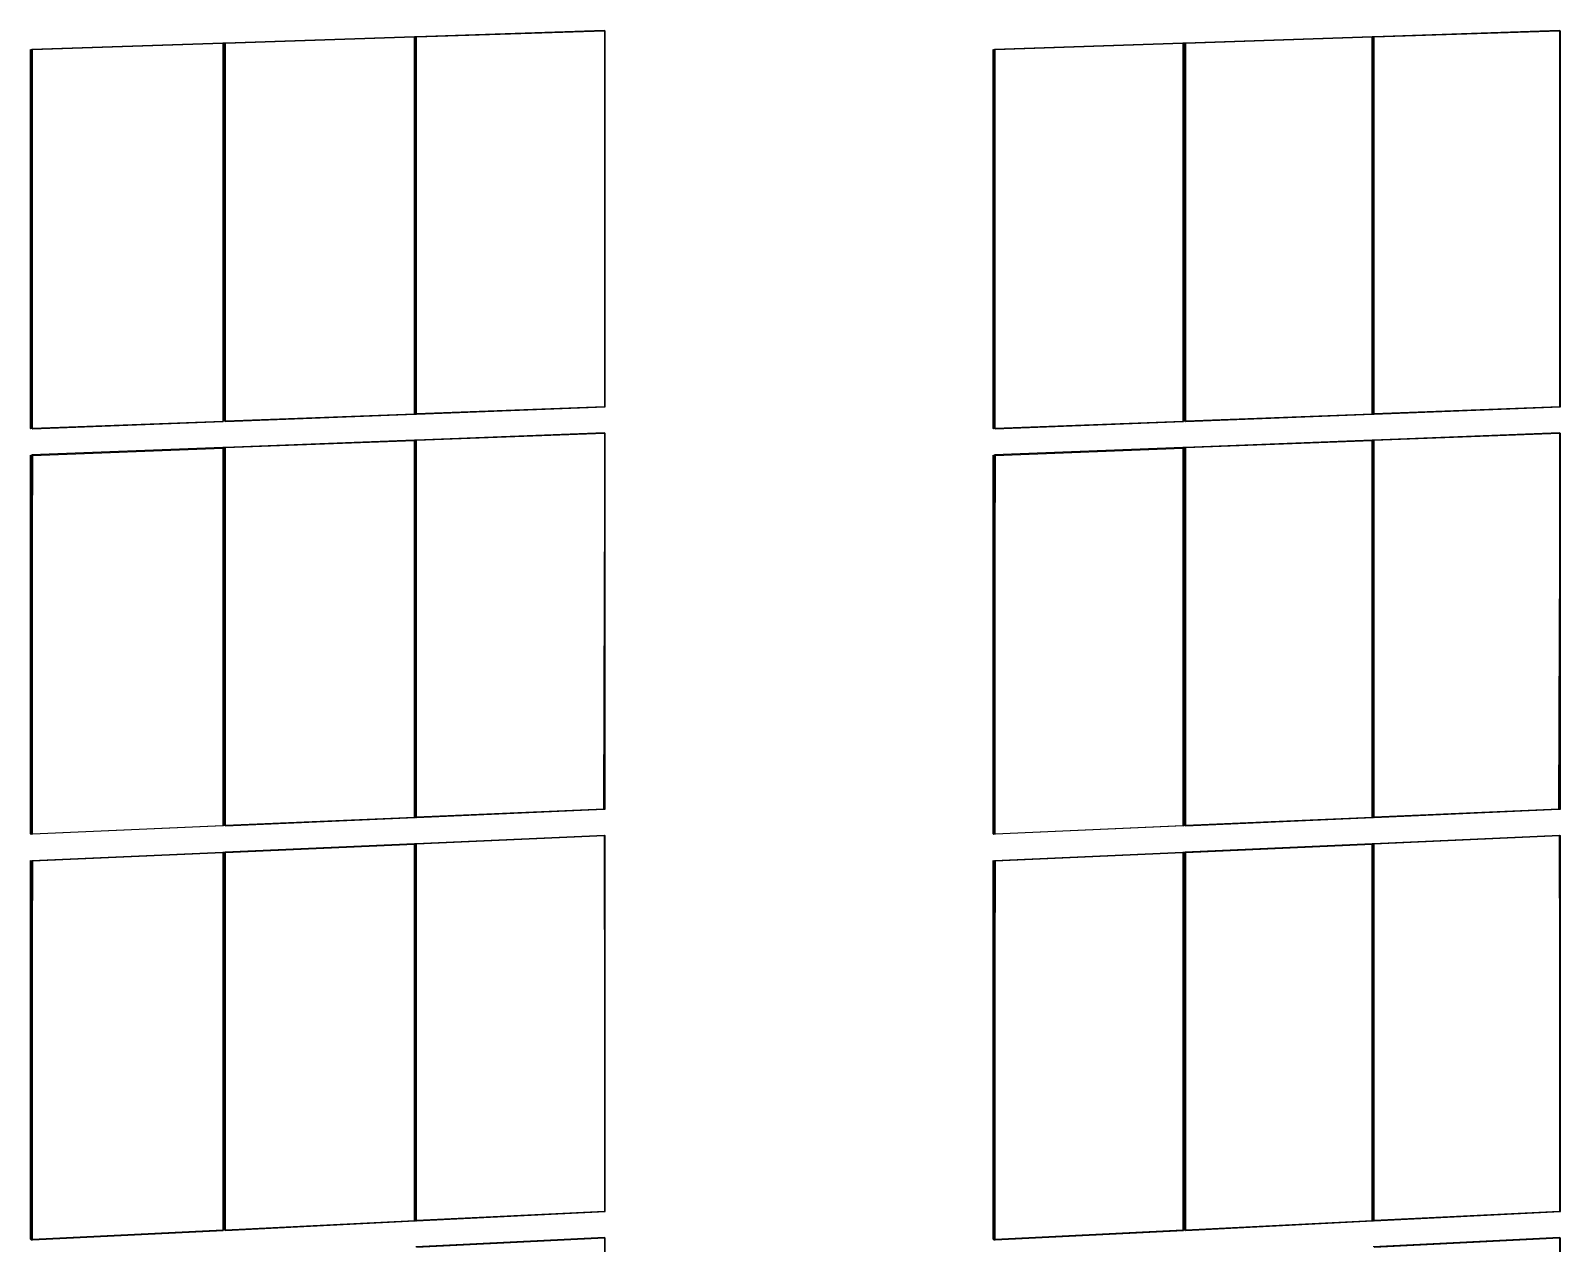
# Model space of a CAD drawing. Header units: inches. Extents: x -3457 to 3579, y -2730 to 2631.
# Drawn here: x -1633.6 to -1177.6, y -1072.5 to -711.1 of the extents above; entities that cross this region are included whole.
import ezdxf

# ---------------------------------------------------------------- set-up
doc = ezdxf.new("R2010")
doc.units = ezdxf.units.IN
doc.header["$MEASUREMENT"] = 0

msp = doc.modelspace()

# ---------------------------------------------------------------- linework, layer by layer
for p, q in [((-1462.54, -711.09), (-1518.82, -712.95)), ((-1462.54, -711.21), (-1518.63, -713.06)), ((-1462.54, -711.09), (-1462.35, -711.21)), ((-1462.54, -711.09), (-1462.54, -711.21)), ((-1462.54, -711.21), (-1462.54, -823.08)), ((-1462.35, -711.21), (-1462.54, -711.21)), ((-1462.35, -823.21), (-1462.35, -711.21)), ((-1177.85, -711.09), (-1233.38, -712.95)), ((-1177.85, -711.21), (-1233.15, -713.06)), ((-1177.85, -711.09), (-1177.62, -711.21)), ((-1177.85, -711.09), (-1177.85, -711.21)), ((-1177.85, -711.21), (-1177.85, -823.08)), ((-1177.62, -711.21), (-1177.85, -711.21)), ((-1177.62, -823.21), (-1177.62, -711.21)), ((-1576.38, -714.85), (-1633.24, -716.72)), ((-1576.38, -714.97), (-1633.08, -716.84)), ((-1576.07, -714.84), (-1576.38, -714.85)), ((-1576.38, -714.85), (-1576.2, -714.96)), ((-1576.38, -714.85), (-1576.38, -714.97)), ((-1576.2, -714.96), (-1576.38, -714.97)), ((-1576.38, -714.97), (-1576.38, -827.42)), ((-1576.2, -827.56), (-1576.2, -714.96)), ((-1575.68, -714.82), (-1576.07, -714.84)), ((-1576.07, -714.84), (-1575.9, -714.95)), ((-1576.07, -827.41), (-1576.07, -714.84)), ((-1575.68, -714.94), (-1575.9, -714.95)), ((-1575.9, -827.54), (-1575.9, -714.95)), ((-1519.21, -712.96), (-1575.68, -714.82)), ((-1575.68, -714.82), (-1575.5, -714.94)), ((-1575.68, -714.82), (-1575.68, -714.94)), ((-1575.68, -714.94), (-1575.68, -827.4)), ((-1575.5, -714.94), (-1575.68, -714.94)), ((-1519.21, -713.08), (-1575.5, -714.94)), ((-1575.5, -827.39), (-1575.5, -714.94)), ((-1519.11, -712.96), (-1519.21, -712.96)), ((-1519.21, -713.08), (-1519.21, -712.96)), ((-1519.21, -712.96), (-1519.11, -713.02)), ((-1519.21, -825.24), (-1519.21, -713.08)), ((-1519.11, -713.08), (-1519.21, -713.08)), ((-1518.82, -712.95), (-1519.11, -712.96)), ((-1519.11, -712.96), (-1518.93, -713.07)), ((-1519.11, -712.96), (-1519.11, -713.02)), ((-1519.11, -713.02), (-1519.02, -713.07)), ((-1519.11, -713.02), (-1519.11, -713.08)), ((-1519.02, -713.07), (-1519.11, -713.08)), ((-1519.11, -713.08), (-1519.11, -825.24)), ((-1518.93, -713.07), (-1519.02, -713.07)), ((-1519.02, -825.23), (-1519.02, -713.07)), ((-1518.82, -713.07), (-1518.93, -713.07)), ((-1518.93, -825.23), (-1518.93, -713.07)), ((-1518.82, -712.95), (-1518.63, -713.06)), ((-1518.82, -712.95), (-1518.82, -713.07)), ((-1518.63, -713.06), (-1518.82, -713.07)), ((-1518.82, -713.07), (-1518.82, -825.22)), ((-1518.63, -825.22), (-1518.63, -713.06)), ((-1290.18, -714.85), (-1346.3, -716.72)), ((-1290.18, -714.97), (-1346.09, -716.84)), ((-1289.88, -714.84), (-1290.18, -714.85)), ((-1290.18, -714.85), (-1289.96, -714.96)), ((-1290.18, -714.85), (-1290.18, -714.97)), ((-1289.96, -714.96), (-1290.18, -714.97)), ((-1290.18, -714.97), (-1290.18, -827.42)), ((-1289.96, -827.56), (-1289.96, -714.96)), ((-1289.49, -714.82), (-1289.88, -714.84)), ((-1289.88, -714.84), (-1289.66, -714.95)), ((-1289.88, -827.41), (-1289.88, -714.84)), ((-1289.49, -714.95), (-1289.66, -714.95)), ((-1289.66, -827.54), (-1289.66, -714.95)), ((-1233.77, -712.96), (-1289.49, -714.82)), ((-1289.49, -714.82), (-1289.27, -714.94)), ((-1289.49, -714.82), (-1289.49, -714.95)), ((-1289.27, -714.94), (-1289.49, -714.95)), ((-1289.49, -714.95), (-1289.49, -827.4)), ((-1233.77, -713.08), (-1289.27, -714.94)), ((-1289.27, -827.39), (-1289.27, -714.94)), ((-1233.67, -712.96), (-1233.77, -712.96)), ((-1233.77, -713.08), (-1233.77, -712.96)), ((-1233.77, -712.96), (-1233.67, -713.01)), ((-1233.77, -825.24), (-1233.77, -713.08)), ((-1233.67, -713.08), (-1233.77, -713.08)), ((-1233.38, -712.95), (-1233.67, -712.96)), ((-1233.67, -712.96), (-1233.44, -713.07)), ((-1233.67, -712.96), (-1233.67, -713.01)), ((-1233.67, -713.01), (-1233.54, -713.07)), ((-1233.67, -713.01), (-1233.67, -713.08)), ((-1233.54, -713.07), (-1233.67, -713.08)), ((-1233.67, -713.08), (-1233.67, -825.24)), ((-1233.44, -713.07), (-1233.54, -713.07)), ((-1233.54, -825.23), (-1233.54, -713.07)), ((-1233.38, -713.07), (-1233.44, -713.07)), ((-1233.44, -825.23), (-1233.44, -713.07)), ((-1233.38, -712.95), (-1233.15, -713.06)), ((-1233.38, -712.95), (-1233.38, -713.07)), ((-1233.15, -713.06), (-1233.38, -713.07)), ((-1233.38, -713.07), (-1233.38, -825.22)), ((-1233.15, -825.22), (-1233.15, -713.06)), ((-1633.64, -829.61), (-1633.64, -716.73)), ((-1633.64, -716.73), (-1633.47, -716.85)), ((-1633.08, -716.84), (-1633.47, -716.85)), ((-1633.47, -829.74), (-1633.47, -716.85)), ((-1633.24, -716.72), (-1633.24, -829.59)), ((-1633.24, -716.72), (-1633.08, -716.84)), ((-1633.08, -829.59), (-1633.08, -716.84)), ((-1346.69, -829.61), (-1346.69, -716.73)), ((-1346.69, -716.73), (-1346.48, -716.85)), ((-1346.09, -716.84), (-1346.48, -716.85)), ((-1346.48, -829.74), (-1346.48, -716.85)), ((-1346.3, -716.72), (-1346.3, -829.59)), ((-1346.3, -716.72), (-1346.09, -716.84)), ((-1346.09, -829.59), (-1346.09, -716.84)), ((-1575.5, -827.39), (-1519.21, -825.24)), ((-1575.5, -827.53), (-1519.02, -825.37)), ((-1519.21, -825.24), (-1519.11, -825.24)), ((-1519.02, -825.37), (-1519.21, -825.24)), ((-1519.11, -825.24), (-1519.02, -825.23)), ((-1519.11, -825.24), (-1519.02, -825.3)), ((-1519.02, -825.23), (-1518.93, -825.23)), ((-1519.02, -825.3), (-1519.02, -825.23)), ((-1519.02, -825.3), (-1518.93, -825.37)), ((-1519.02, -825.37), (-1519.02, -825.3)), ((-1519.02, -825.37), (-1518.93, -825.37)), ((-1518.93, -825.23), (-1518.82, -825.22)), ((-1518.93, -825.37), (-1518.93, -825.23)), ((-1518.93, -825.37), (-1518.63, -825.36)), ((-1518.82, -825.22), (-1518.63, -825.36)), ((-1518.82, -825.22), (-1518.63, -825.22)), ((-1518.63, -825.22), (-1462.54, -823.08)), ((-1518.63, -825.36), (-1462.35, -823.21)), ((-1518.63, -825.36), (-1518.63, -825.22)), ((-1462.54, -823.08), (-1462.35, -823.21)), ((-1289.27, -827.39), (-1233.77, -825.24)), ((-1289.27, -827.53), (-1233.54, -825.37)), ((-1233.77, -825.24), (-1233.67, -825.24)), ((-1233.54, -825.37), (-1233.77, -825.24)), ((-1233.67, -825.24), (-1233.54, -825.23)), ((-1233.67, -825.24), (-1233.54, -825.31)), ((-1233.54, -825.23), (-1233.44, -825.23)), ((-1233.54, -825.31), (-1233.54, -825.23)), ((-1233.54, -825.31), (-1233.44, -825.37)), ((-1233.54, -825.37), (-1233.54, -825.31)), ((-1233.54, -825.37), (-1233.44, -825.37)), ((-1233.44, -825.23), (-1233.38, -825.22)), ((-1233.44, -825.37), (-1233.44, -825.23)), ((-1233.44, -825.37), (-1233.15, -825.36)), ((-1233.38, -825.22), (-1233.15, -825.36)), ((-1233.38, -825.22), (-1233.15, -825.22)), ((-1233.15, -825.22), (-1177.85, -823.08)), ((-1233.15, -825.36), (-1177.62, -823.21)), ((-1233.15, -825.36), (-1233.15, -825.22)), ((-1177.85, -823.08), (-1177.62, -823.21)), ((-1633.64, -829.61), (-1633.24, -829.59)), ((-1633.47, -829.74), (-1633.64, -829.61)), ((-1633.24, -829.59), (-1633.08, -829.73)), ((-1633.24, -829.59), (-1633.08, -829.59)), ((-1633.15, -829.73), (-1633.08, -829.73)), ((-1633.08, -829.59), (-1576.38, -827.42)), ((-1633.08, -829.73), (-1576.2, -827.56)), ((-1633.08, -829.73), (-1633.08, -829.59)), ((-1576.38, -827.42), (-1576.2, -827.56)), ((-1576.07, -827.41), (-1575.68, -827.4)), ((-1575.9, -827.54), (-1576.07, -827.41)), ((-1575.68, -827.4), (-1575.5, -827.39)), ((-1575.68, -827.4), (-1575.5, -827.53)), ((-1575.58, -827.53), (-1575.5, -827.53)), ((-1575.5, -827.53), (-1575.5, -827.39)), ((-1346.69, -829.61), (-1346.3, -829.59)), ((-1346.48, -829.74), (-1346.69, -829.61)), ((-1346.3, -829.59), (-1346.09, -829.73)), ((-1346.3, -829.59), (-1346.09, -829.59)), ((-1346.16, -829.73), (-1346.09, -829.73)), ((-1346.09, -829.59), (-1290.18, -827.42)), ((-1346.09, -829.73), (-1289.96, -827.56)), ((-1346.09, -829.73), (-1346.09, -829.59)), ((-1290.18, -827.42), (-1289.96, -827.56)), ((-1289.88, -827.41), (-1289.49, -827.4)), ((-1289.66, -827.54), (-1289.88, -827.41)), ((-1289.49, -827.4), (-1289.27, -827.39)), ((-1289.49, -827.4), (-1289.27, -827.53)), ((-1289.35, -827.53), (-1289.27, -827.53)), ((-1289.27, -827.53), (-1289.27, -827.39)), ((-1519.21, -833.14), (-1575.68, -835.32)), ((-1519.21, -833.29), (-1575.51, -835.46)), ((-1519.11, -833.14), (-1519.21, -833.14)), ((-1519.21, -833.29), (-1519.21, -833.14)), ((-1519.21, -833.14), (-1519.11, -833.21)), ((-1519.11, -833.28), (-1519.21, -833.29)), ((-1519.21, -945.42), (-1519.21, -833.29)), ((-1518.82, -833.13), (-1519.11, -833.14)), ((-1519.11, -833.14), (-1518.93, -833.28)), ((-1519.11, -833.14), (-1519.11, -833.21)), ((-1519.11, -833.21), (-1519.02, -833.28)), ((-1519.11, -833.21), (-1519.11, -833.28)), ((-1519.11, -833.28), (-1519.11, -945.42)), ((-1519.02, -833.28), (-1519.11, -833.28)), ((-1518.93, -833.28), (-1519.02, -833.28)), ((-1519.02, -945.42), (-1519.02, -833.28)), ((-1518.82, -833.27), (-1518.93, -833.28)), ((-1518.93, -945.57), (-1518.93, -833.28)), ((-1462.55, -830.96), (-1518.82, -833.13)), ((-1518.82, -833.13), (-1518.63, -833.26)), ((-1518.82, -833.13), (-1518.82, -833.27)), ((-1518.63, -833.26), (-1518.82, -833.27)), ((-1518.82, -833.27), (-1518.82, -945.41)), ((-1462.55, -831.1), (-1518.63, -833.26)), ((-1518.63, -945.4), (-1518.63, -833.26)), ((-1462.55, -830.96), (-1462.35, -831.1)), ((-1462.55, -830.96), (-1462.55, -831.1)), ((-1462.35, -831.1), (-1462.55, -831.1)), ((-1462.55, -831.1), (-1462.55, -878.15)), ((-1462.55, -878.15), (-1462.35, -831.1)), ((-1462.35, -943.1), (-1462.35, -831.1)), ((-1233.77, -833.14), (-1289.5, -835.32)), ((-1233.77, -833.29), (-1289.28, -835.46)), ((-1233.68, -833.14), (-1233.77, -833.14)), ((-1233.77, -833.29), (-1233.77, -833.14)), ((-1233.77, -833.14), (-1233.68, -833.2)), ((-1233.68, -833.28), (-1233.77, -833.29)), ((-1233.77, -945.42), (-1233.77, -833.29)), ((-1233.39, -833.13), (-1233.68, -833.14)), ((-1233.68, -833.14), (-1233.45, -833.28)), ((-1233.68, -833.14), (-1233.68, -833.2)), ((-1233.68, -833.2), (-1233.54, -833.28)), ((-1233.68, -833.2), (-1233.68, -833.28)), ((-1233.68, -833.28), (-1233.68, -945.42)), ((-1233.54, -833.28), (-1233.68, -833.28)), ((-1233.45, -833.28), (-1233.54, -833.28)), ((-1233.54, -945.41), (-1233.54, -833.28)), ((-1233.39, -833.27), (-1233.45, -833.28)), ((-1233.45, -945.57), (-1233.45, -833.28)), ((-1177.86, -830.96), (-1233.39, -833.13)), ((-1233.39, -833.13), (-1233.16, -833.26)), ((-1233.39, -833.13), (-1233.39, -833.27)), ((-1233.16, -833.26), (-1233.39, -833.27)), ((-1233.39, -833.27), (-1233.39, -945.41)), ((-1177.86, -831.1), (-1233.16, -833.26)), ((-1233.16, -945.4), (-1233.16, -833.26)), ((-1177.86, -830.96), (-1177.62, -831.1)), ((-1177.86, -830.96), (-1177.86, -831.1)), ((-1177.62, -831.1), (-1177.86, -831.1)), ((-1177.86, -831.1), (-1177.86, -890.1)), ((-1177.86, -890.1), (-1177.62, -831.1)), ((-1177.62, -943.1), (-1177.62, -831.1)), ((-1633.64, -950.43), (-1633.64, -837.56)), ((-1633.64, -837.56), (-1633.48, -837.69)), ((-1633.25, -837.68), (-1633.48, -837.69)), ((-1633.36, -870.28), (-1633.48, -837.69)), ((-1633.48, -902.87), (-1633.48, -837.69)), ((-1633.36, -870.28), (-1633.25, -837.68)), ((-1576.38, -835.35), (-1633.25, -837.54)), ((-1633.25, -837.54), (-1633.08, -837.68)), ((-1633.25, -837.54), (-1633.25, -837.68)), ((-1633.08, -837.68), (-1633.25, -837.68)), ((-1633.08, -837.68), (-1633.25, -885.25)), ((-1633.25, -837.68), (-1633.25, -885.25)), ((-1633.08, -837.68), (-1576.38, -835.49)), ((-1633.08, -950.41), (-1633.08, -837.68)), ((-1576.07, -835.34), (-1576.38, -835.35)), ((-1576.38, -835.35), (-1576.2, -835.48)), ((-1576.38, -835.35), (-1576.38, -835.49)), ((-1576.38, -835.49), (-1576.2, -835.48)), ((-1576.38, -835.49), (-1576.38, -947.93)), ((-1576.2, -948.08), (-1576.2, -835.48)), ((-1576.2, -835.48), (-1576.07, -835.48)), ((-1575.68, -835.32), (-1576.07, -835.34)), ((-1576.07, -835.34), (-1575.9, -835.47)), ((-1576.07, -835.48), (-1576.07, -835.34)), ((-1576.07, -835.48), (-1575.9, -835.47)), ((-1576.07, -947.91), (-1576.07, -835.48)), ((-1575.9, -835.47), (-1575.68, -835.46)), ((-1575.9, -948.06), (-1575.9, -835.47)), ((-1575.68, -835.32), (-1575.51, -835.46)), ((-1575.68, -835.32), (-1575.68, -835.46)), ((-1575.68, -835.46), (-1575.68, -947.89)), ((-1575.68, -835.46), (-1575.51, -835.46)), ((-1575.51, -947.89), (-1575.51, -835.46)), ((-1346.69, -950.43), (-1346.69, -837.56)), ((-1346.69, -837.56), (-1346.48, -837.69)), ((-1346.3, -837.68), (-1346.48, -837.69)), ((-1346.39, -863.24), (-1346.48, -837.69)), ((-1346.48, -888.79), (-1346.48, -837.69)), ((-1346.39, -863.24), (-1346.3, -837.68)), ((-1290.19, -835.35), (-1346.3, -837.54)), ((-1346.3, -837.54), (-1346.09, -837.68)), ((-1346.3, -837.54), (-1346.3, -837.68)), ((-1346.09, -837.68), (-1346.3, -837.68)), ((-1346.3, -837.68), (-1346.3, -888.93)), ((-1346.09, -837.68), (-1346.28, -894.13)), ((-1346.09, -837.68), (-1290.19, -835.49)), ((-1346.09, -950.4), (-1346.09, -837.68)), ((-1289.88, -835.34), (-1290.19, -835.35)), ((-1290.19, -835.35), (-1289.96, -835.48)), ((-1290.19, -835.35), (-1290.19, -835.49)), ((-1290.19, -835.49), (-1289.96, -835.48)), ((-1290.19, -835.49), (-1290.19, -947.93)), ((-1289.96, -948.08), (-1289.96, -835.48)), ((-1289.96, -835.48), (-1289.88, -835.48)), ((-1289.5, -835.32), (-1289.88, -835.34)), ((-1289.88, -835.34), (-1289.66, -835.47)), ((-1289.88, -835.48), (-1289.88, -835.34)), ((-1289.88, -835.48), (-1289.66, -835.47)), ((-1289.88, -947.91), (-1289.88, -835.48)), ((-1289.66, -835.47), (-1289.5, -835.47)), ((-1289.66, -948.06), (-1289.66, -835.47)), ((-1289.5, -835.32), (-1289.28, -835.46)), ((-1289.5, -835.32), (-1289.5, -835.47)), ((-1289.5, -835.47), (-1289.28, -835.46)), ((-1289.5, -835.47), (-1289.5, -947.89)), ((-1289.28, -947.88), (-1289.28, -835.46)), ((-1346.48, -888.79), (-1346.39, -863.24)), ((-1346.3, -888.93), (-1346.39, -863.24)), ((-1633.48, -902.87), (-1633.36, -870.28)), ((-1633.28, -894.13), (-1633.36, -870.28)), ((-1462.81, -942.96), (-1462.55, -878.15)), ((-1462.55, -878.15), (-1462.55, -942.95)), ((-1633.25, -885.25), (-1633.28, -894.13)), ((-1633.25, -885.25), (-1633.25, -903.01)), ((-1346.69, -950.43), (-1346.48, -888.79)), ((-1346.48, -950.42), (-1346.48, -888.79)), ((-1346.28, -894.13), (-1346.3, -888.93)), ((-1346.3, -888.93), (-1346.3, -899.33)), ((-1178.07, -942.96), (-1177.86, -890.1)), ((-1177.86, -890.1), (-1177.86, -942.95)), ((-1633.28, -894.13), (-1633.48, -950.42)), ((-1633.25, -903.01), (-1633.28, -894.13)), ((-1346.28, -894.13), (-1346.3, -899.33)), ((-1346.09, -950.4), (-1346.28, -894.13)), ((-1633.64, -950.43), (-1633.48, -902.87)), ((-1633.48, -950.42), (-1633.48, -902.87)), ((-1346.3, -899.33), (-1346.48, -950.42)), ((-1346.3, -899.33), (-1346.3, -950.41)), ((-1633.08, -950.41), (-1633.25, -903.01)), ((-1633.25, -903.01), (-1633.25, -950.41)), ((-1518.63, -945.4), (-1462.81, -942.96)), ((-1518.63, -945.56), (-1462.81, -943.12)), ((-1462.81, -942.96), (-1462.55, -942.95)), ((-1462.81, -943.12), (-1462.81, -942.96)), ((-1462.81, -943.12), (-1462.35, -943.1)), ((-1462.55, -942.95), (-1462.35, -943.1)), ((-1233.16, -945.4), (-1178.07, -942.96)), ((-1233.16, -945.56), (-1178.07, -943.12)), ((-1178.07, -942.96), (-1177.86, -942.95)), ((-1178.07, -943.12), (-1178.07, -942.96)), ((-1178.07, -943.12), (-1177.62, -943.1)), ((-1177.86, -942.95), (-1177.62, -943.1)), ((-1633.08, -950.41), (-1576.38, -947.93)), ((-1576.2, -948.08), (-1633.08, -950.57)), ((-1576.38, -947.93), (-1576.2, -948.08)), ((-1576.07, -947.91), (-1575.68, -947.89)), ((-1575.9, -948.06), (-1576.07, -947.91)), ((-1575.68, -947.89), (-1575.51, -948.05)), ((-1575.68, -947.89), (-1575.51, -947.89)), ((-1575.58, -948.05), (-1575.51, -948.05)), ((-1575.51, -947.89), (-1519.21, -945.42)), ((-1575.51, -948.05), (-1519.02, -945.58)), ((-1575.51, -948.05), (-1575.51, -947.89)), ((-1519.21, -945.42), (-1519.11, -945.42)), ((-1519.02, -945.58), (-1519.21, -945.42)), ((-1519.11, -945.42), (-1519.02, -945.42)), ((-1519.11, -945.42), (-1518.93, -945.57)), ((-1519.02, -945.42), (-1518.82, -945.41)), ((-1519.02, -945.58), (-1519.02, -945.42)), ((-1519.02, -945.58), (-1518.93, -945.57)), ((-1518.82, -945.41), (-1518.63, -945.4)), ((-1518.82, -945.41), (-1518.63, -945.56)), ((-1518.71, -945.56), (-1518.63, -945.56)), ((-1518.63, -945.56), (-1518.63, -945.4)), ((-1346.09, -950.4), (-1290.19, -947.93)), ((-1289.96, -948.08), (-1346.09, -950.57)), ((-1290.19, -947.93), (-1289.96, -948.08)), ((-1289.88, -947.91), (-1289.5, -947.89)), ((-1289.66, -948.06), (-1289.88, -947.91)), ((-1289.5, -947.89), (-1289.28, -947.88)), ((-1289.5, -947.89), (-1289.28, -948.05)), ((-1289.35, -948.05), (-1289.28, -948.05)), ((-1289.28, -947.88), (-1233.77, -945.42)), ((-1289.28, -948.05), (-1233.54, -945.58)), ((-1289.28, -948.05), (-1289.28, -947.88)), ((-1233.77, -945.42), (-1233.68, -945.42)), ((-1233.54, -945.58), (-1233.77, -945.42)), ((-1233.68, -945.42), (-1233.54, -945.41)), ((-1233.68, -945.42), (-1233.45, -945.57)), ((-1233.54, -945.41), (-1233.39, -945.41)), ((-1233.54, -945.58), (-1233.54, -945.41)), ((-1233.54, -945.58), (-1233.45, -945.57)), ((-1233.39, -945.41), (-1233.16, -945.4)), ((-1233.39, -945.41), (-1233.16, -945.56)), ((-1233.23, -945.56), (-1233.16, -945.56)), ((-1233.16, -945.56), (-1233.16, -945.4)), ((-1633.64, -950.43), (-1633.48, -950.42)), ((-1633.48, -950.58), (-1633.64, -950.43)), ((-1633.48, -950.42), (-1633.25, -950.41)), ((-1633.48, -950.58), (-1633.48, -950.42)), ((-1633.15, -950.57), (-1633.48, -950.58)), ((-1633.25, -950.41), (-1633.08, -950.57)), ((-1633.25, -950.41), (-1633.08, -950.41)), ((-1633.08, -950.57), (-1633.15, -950.57)), ((-1633.08, -950.57), (-1633.08, -950.41)), ((-1518.82, -953.31), (-1462.55, -950.83)), ((-1462.55, -950.99), (-1518.64, -953.47)), ((-1462.55, -950.83), (-1462.36, -950.98)), ((-1462.55, -950.83), (-1462.55, -950.99)), ((-1462.36, -950.98), (-1462.55, -950.99)), ((-1462.55, -950.99), (-1462.55, -1062.82)), ((-1462.36, -1062.99), (-1462.55, -950.99)), ((-1462.36, -1062.99), (-1462.36, -950.98)), ((-1346.69, -950.43), (-1346.48, -950.42)), ((-1346.48, -950.58), (-1346.69, -950.43)), ((-1346.48, -950.42), (-1346.3, -950.41)), ((-1346.48, -950.58), (-1346.48, -950.42)), ((-1346.16, -950.57), (-1346.48, -950.58)), ((-1346.3, -950.41), (-1346.09, -950.4)), ((-1346.3, -950.41), (-1346.09, -950.57)), ((-1346.09, -950.57), (-1346.16, -950.57)), ((-1346.09, -950.57), (-1346.09, -950.4)), ((-1233.39, -953.31), (-1177.86, -950.83)), ((-1177.86, -950.99), (-1233.16, -953.47)), ((-1177.86, -950.83), (-1177.62, -950.98)), ((-1177.86, -950.83), (-1177.86, -950.99)), ((-1177.62, -950.98), (-1177.86, -950.99)), ((-1177.86, -950.99), (-1177.86, -1062.82)), ((-1177.62, -1062.99), (-1177.86, -950.99)), ((-1177.62, -1062.99), (-1177.62, -950.98)), ((-1633.25, -958.36), (-1576.38, -955.85)), ((-1633.08, -958.51), (-1576.38, -956.01)), ((-1576.38, -955.85), (-1576.08, -955.84)), ((-1576.38, -955.85), (-1576.21, -956.01)), ((-1576.38, -955.85), (-1576.38, -956.01)), ((-1576.38, -956.01), (-1576.38, -1068.43)), ((-1576.38, -956.01), (-1576.21, -956.01)), ((-1576.21, -956.01), (-1576.08, -956)), ((-1576.21, -1068.6), (-1576.21, -956.01)), ((-1576.08, -976.98), (-1576.21, -956.01)), ((-1576.08, -955.84), (-1575.68, -955.82)), ((-1576.08, -955.84), (-1575.9, -955.99)), ((-1576.08, -956), (-1576.08, -955.84)), ((-1576.08, -956), (-1575.9, -955.99)), ((-1576.08, -976.98), (-1576.08, -956)), ((-1575.9, -955.99), (-1575.68, -955.98)), ((-1575.9, -1005.23), (-1575.9, -955.99)), ((-1575.68, -955.82), (-1519.21, -953.33)), ((-1575.68, -955.82), (-1575.51, -955.98)), ((-1575.68, -955.82), (-1575.68, -955.98)), ((-1575.68, -955.98), (-1575.68, -1040.31)), ((-1575.51, -955.98), (-1575.68, -955.98)), ((-1575.51, -955.98), (-1519.21, -953.49)), ((-1575.51, -1068.38), (-1575.51, -955.98)), ((-1519.21, -953.33), (-1519.12, -953.33)), ((-1519.21, -953.49), (-1519.21, -953.33)), ((-1519.21, -953.33), (-1519.12, -953.41)), ((-1519.21, -1065.61), (-1519.21, -953.49)), ((-1519.21, -953.49), (-1519.12, -953.49)), ((-1519.12, -953.33), (-1518.82, -953.31)), ((-1519.12, -953.33), (-1518.93, -953.48)), ((-1519.12, -953.33), (-1519.12, -953.41)), ((-1519.12, -953.41), (-1519.03, -953.48)), ((-1519.12, -953.41), (-1519.12, -953.49)), ((-1519.12, -953.49), (-1519.03, -953.48)), ((-1519.12, -953.49), (-1519.12, -1065.6)), ((-1518.93, -953.48), (-1519.03, -953.48)), ((-1519.03, -1065.6), (-1519.03, -953.48)), ((-1518.82, -953.47), (-1518.93, -953.48)), ((-1518.93, -1065.78), (-1518.93, -953.48)), ((-1518.82, -953.31), (-1518.64, -953.47)), ((-1518.82, -953.31), (-1518.82, -953.47)), ((-1518.82, -953.47), (-1518.82, -1065.59)), ((-1518.64, -953.47), (-1518.82, -953.47)), ((-1518.64, -1065.58), (-1518.64, -953.47)), ((-1346.31, -958.36), (-1290.19, -955.85)), ((-1346.09, -958.51), (-1290.19, -956.02)), ((-1290.19, -955.85), (-1289.89, -955.84)), ((-1290.19, -955.85), (-1289.97, -956.01)), ((-1290.19, -955.85), (-1290.19, -956.02)), ((-1290.19, -956.02), (-1289.97, -956.01)), ((-1290.19, -956.02), (-1290.19, -1068.43)), ((-1289.97, -956.01), (-1289.89, -956)), ((-1289.97, -1068.6), (-1289.97, -956.01)), ((-1289.89, -969.06), (-1289.97, -956.01)), ((-1289.89, -955.84), (-1289.5, -955.82)), ((-1289.89, -955.84), (-1289.67, -955.99)), ((-1289.89, -956), (-1289.89, -955.84)), ((-1289.89, -956), (-1289.67, -955.99)), ((-1289.89, -969.06), (-1289.89, -956)), ((-1289.67, -955.99), (-1289.5, -955.98)), ((-1289.67, -1005.23), (-1289.67, -955.99)), ((-1289.5, -955.82), (-1233.77, -953.33)), ((-1289.5, -955.82), (-1289.28, -955.98)), ((-1289.5, -955.82), (-1289.5, -955.98)), ((-1289.5, -955.98), (-1289.5, -1032.39)), ((-1289.28, -955.98), (-1289.5, -955.98)), ((-1289.28, -955.98), (-1233.77, -953.49)), ((-1289.28, -1068.38), (-1289.28, -955.98)), ((-1233.77, -953.33), (-1233.68, -953.33)), ((-1233.77, -953.49), (-1233.77, -953.33)), ((-1233.77, -953.33), (-1233.68, -953.39)), ((-1233.77, -1065.61), (-1233.77, -953.49)), ((-1233.77, -953.49), (-1233.68, -953.49)), ((-1233.68, -953.33), (-1233.39, -953.31)), ((-1233.68, -953.33), (-1233.45, -953.48)), ((-1233.68, -953.33), (-1233.68, -953.39)), ((-1233.68, -953.39), (-1233.54, -953.48)), ((-1233.68, -953.39), (-1233.68, -953.49)), ((-1233.68, -953.49), (-1233.54, -953.48)), ((-1233.68, -953.49), (-1233.68, -1065.6)), ((-1233.45, -953.48), (-1233.54, -953.48)), ((-1233.54, -1065.6), (-1233.54, -953.48)), ((-1233.39, -953.48), (-1233.45, -953.48)), ((-1233.45, -1065.78), (-1233.45, -953.48)), ((-1233.39, -953.31), (-1233.16, -953.47)), ((-1233.39, -953.31), (-1233.39, -953.48)), ((-1233.16, -953.47), (-1233.39, -953.48)), ((-1233.39, -953.48), (-1233.39, -1065.59)), ((-1233.16, -1065.58), (-1233.16, -953.47)), ((-1633.64, -958.38), (-1633.48, -958.53)), ((-1633.64, -1071.25), (-1633.64, -958.38)), ((-1633.48, -958.53), (-1633.25, -958.52)), ((-1633.48, -1023.69), (-1633.25, -958.52)), ((-1633.48, -1023.69), (-1633.48, -958.53)), ((-1633.25, -958.36), (-1633.08, -958.51)), ((-1633.25, -958.36), (-1633.25, -958.52)), ((-1633.25, -958.52), (-1633.08, -958.51)), ((-1633.08, -958.51), (-1633.25, -1006.09)), ((-1633.25, -958.52), (-1633.25, -1006.09)), ((-1633.08, -1071.22), (-1633.08, -958.51)), ((-1346.69, -958.38), (-1346.48, -958.53)), ((-1346.69, -1071.25), (-1346.69, -958.38)), ((-1346.48, -958.53), (-1346.31, -958.52)), ((-1346.48, -1009.61), (-1346.31, -958.52)), ((-1346.48, -1009.61), (-1346.48, -958.53)), ((-1346.31, -958.36), (-1346.09, -958.51)), ((-1346.31, -958.36), (-1346.31, -958.52)), ((-1346.31, -958.52), (-1346.09, -958.51)), ((-1346.09, -958.51), (-1346.31, -1020.17)), ((-1346.31, -958.52), (-1346.31, -1020.17)), ((-1346.09, -1071.22), (-1346.09, -958.51)), ((-1289.67, -1005.23), (-1289.89, -969.06)), ((-1289.89, -1068.41), (-1289.89, -969.06)), ((-1575.9, -1005.23), (-1576.08, -976.98)), ((-1576.08, -1068.41), (-1576.08, -976.98)), ((-1633.25, -1006.09), (-1633.48, -1071.24)), ((-1633.25, -1006.09), (-1633.25, -1071.23)), ((-1575.68, -1040.31), (-1575.9, -1005.23)), ((-1575.9, -1068.58), (-1575.9, -1005.23)), ((-1289.5, -1032.39), (-1289.67, -1005.23)), ((-1289.67, -1068.58), (-1289.67, -1005.23)), ((-1346.69, -1071.25), (-1346.48, -1009.61)), ((-1346.48, -1071.24), (-1346.48, -1009.61)), ((-1346.31, -1020.17), (-1346.48, -1071.24)), ((-1346.31, -1020.17), (-1346.31, -1071.23)), ((-1633.64, -1071.25), (-1633.48, -1023.69)), ((-1633.48, -1071.24), (-1633.48, -1023.69)), ((-1289.5, -1032.39), (-1289.5, -1068.39)), ((-1289.28, -1068.38), (-1289.5, -1032.39)), ((-1575.68, -1040.31), (-1575.68, -1068.39)), ((-1575.51, -1068.38), (-1575.68, -1040.31)), ((-1575.51, -1068.38), (-1519.21, -1065.61)), ((-1575.51, -1068.57), (-1519.03, -1065.78)), ((-1519.21, -1065.61), (-1519.12, -1065.6)), ((-1519.03, -1065.78), (-1519.21, -1065.61)), ((-1519.12, -1065.6), (-1519.03, -1065.69)), ((-1519.12, -1065.6), (-1519.03, -1065.6)), ((-1519.03, -1065.6), (-1518.82, -1065.59)), ((-1519.03, -1065.69), (-1519.03, -1065.6)), ((-1519.03, -1065.78), (-1519.03, -1065.69)), ((-1519.03, -1065.69), (-1518.93, -1065.78)), ((-1519.03, -1065.78), (-1518.93, -1065.78)), ((-1518.82, -1065.59), (-1518.64, -1065.58)), ((-1518.82, -1065.59), (-1518.64, -1065.76)), ((-1518.71, -1065.76), (-1518.64, -1065.76)), ((-1518.64, -1065.58), (-1462.55, -1062.82)), ((-1518.64, -1065.76), (-1462.36, -1062.99)), ((-1518.64, -1065.76), (-1518.64, -1065.58)), ((-1462.55, -1062.82), (-1462.36, -1062.99)), ((-1289.28, -1068.38), (-1233.77, -1065.61)), ((-1289.28, -1068.57), (-1233.54, -1065.78)), ((-1233.77, -1065.61), (-1233.68, -1065.6)), ((-1233.54, -1065.78), (-1233.77, -1065.61)), ((-1233.68, -1065.6), (-1233.54, -1065.71)), ((-1233.68, -1065.6), (-1233.54, -1065.6)), ((-1233.54, -1065.6), (-1233.39, -1065.59)), ((-1233.54, -1065.71), (-1233.54, -1065.6)), ((-1233.54, -1065.78), (-1233.54, -1065.71)), ((-1233.54, -1065.71), (-1233.45, -1065.78)), ((-1233.54, -1065.78), (-1233.45, -1065.78)), ((-1233.39, -1065.59), (-1233.16, -1065.58)), ((-1233.39, -1065.59), (-1233.16, -1065.76)), ((-1233.23, -1065.76), (-1233.16, -1065.76)), ((-1233.16, -1065.58), (-1177.86, -1062.82)), ((-1233.16, -1065.76), (-1177.62, -1062.99)), ((-1233.16, -1065.76), (-1233.16, -1065.58)), ((-1177.86, -1062.82), (-1177.62, -1062.99)), ((-1633.64, -1071.25), (-1633.48, -1071.24)), ((-1633.48, -1071.42), (-1633.64, -1071.25)), ((-1633.48, -1071.24), (-1633.25, -1071.23)), ((-1633.48, -1071.42), (-1633.48, -1071.24)), ((-1633.48, -1071.42), (-1633.16, -1071.41)), ((-1633.25, -1071.23), (-1633.08, -1071.22)), ((-1633.25, -1071.23), (-1633.08, -1071.4)), ((-1633.16, -1071.41), (-1633.08, -1071.4)), ((-1633.08, -1071.22), (-1576.38, -1068.43)), ((-1633.08, -1071.4), (-1576.21, -1068.6)), ((-1633.08, -1071.4), (-1633.08, -1071.22)), ((-1576.38, -1068.43), (-1576.21, -1068.6)), ((-1576.08, -1068.41), (-1575.68, -1068.39)), ((-1575.9, -1068.58), (-1576.08, -1068.41)), ((-1575.68, -1068.39), (-1575.51, -1068.38)), ((-1575.68, -1068.39), (-1575.51, -1068.57)), ((-1575.58, -1068.57), (-1575.51, -1068.57)), ((-1575.51, -1068.57), (-1575.51, -1068.38)), ((-1462.55, -1070.7), (-1518.82, -1073.5)), ((-1462.55, -1070.88), (-1518.64, -1073.67)), ((-1462.55, -1070.7), (-1462.36, -1070.87)), ((-1462.55, -1070.7), (-1462.55, -1070.88)), ((-1462.36, -1070.87), (-1462.55, -1070.88)), ((-1462.55, -1070.88), (-1462.55, -1182.69)), ((-1462.36, -1182.88), (-1462.36, -1070.87)), ((-1346.69, -1071.25), (-1346.48, -1071.24)), ((-1346.48, -1071.42), (-1346.69, -1071.25)), ((-1346.48, -1071.24), (-1346.31, -1071.23)), ((-1346.48, -1071.42), (-1346.48, -1071.24)), ((-1346.48, -1071.42), (-1346.16, -1071.41)), ((-1346.31, -1071.23), (-1346.09, -1071.22)), ((-1346.31, -1071.23), (-1346.09, -1071.4)), ((-1346.16, -1071.41), (-1346.09, -1071.4)), ((-1346.09, -1071.22), (-1290.19, -1068.43)), ((-1346.09, -1071.4), (-1289.97, -1068.6)), ((-1346.09, -1071.4), (-1346.09, -1071.22)), ((-1290.19, -1068.43), (-1289.97, -1068.6)), ((-1289.89, -1068.41), (-1289.5, -1068.39)), ((-1289.67, -1068.58), (-1289.89, -1068.41)), ((-1289.5, -1068.39), (-1289.28, -1068.38)), ((-1289.5, -1068.39), (-1289.28, -1068.57)), ((-1289.35, -1068.57), (-1289.28, -1068.57)), ((-1289.28, -1068.57), (-1289.28, -1068.38)), ((-1177.86, -1070.7), (-1233.39, -1073.5)), ((-1177.86, -1070.88), (-1233.16, -1073.67)), ((-1177.86, -1070.7), (-1177.62, -1070.87)), ((-1177.86, -1070.7), (-1177.86, -1070.88)), ((-1177.62, -1070.87), (-1177.86, -1070.88)), ((-1177.86, -1070.88), (-1177.86, -1182.69)), ((-1177.62, -1182.88), (-1177.62, -1070.87))]:
    msp.add_line(p, q)

doc.saveas('drawing.dxf')
